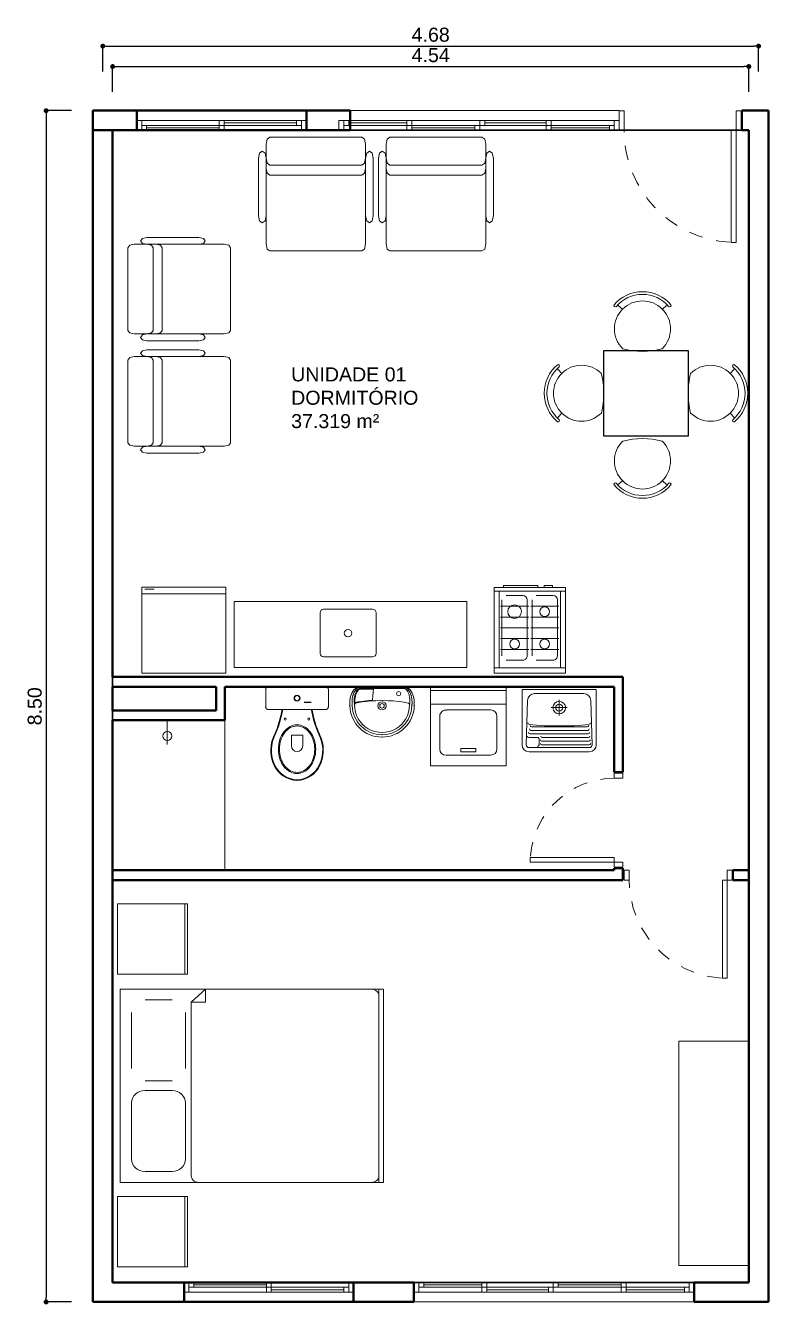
# Model space of a CAD drawing. Header units: millimetres. Extents: x 173 to 410, y -14 to 183.
# Drawn here: x 189.77 to 195.07, y 97.71 to 106.83 of the extents above; entities that cross this region are included whole.
import ezdxf

# ---------------------------------------------------------------- set-up
doc = ezdxf.new("R2010")
doc.units = ezdxf.units.MM
doc.linetypes.add('HIDDEN', pattern=[0.05, 0.025, -0.025])
doc.layers.get('0').update_dxf_attribs({"color": 4})
doc.layers.add('ar-mobiliario', color=7, linetype='Continuous')
doc.layers.add('ar-sanitarios-louças', color=7, linetype='Continuous')
for name, color, linetype, lineweight in [('ARQ Alvenaria', 201, 'Continuous', 40), ('ARQ Anotações', 2, 'Continuous', 5), ('ARQ Caixilharia', 140, 'Continuous', 9), ('ARQ Equipamento', 4, 'Continuous', 18), ('ARQ Projeções', 144, 'HIDDEN', 5), ('ARQ Visto', 152, 'Continuous', 13)]:
    doc.layers.add(name, color=color, linetype=linetype, lineweight=lineweight)
doc.layers.add('ARQ Áreas', color=7, linetype='Continuous', lineweight=30, true_color=0x0ce956, plot=False)
doc.styles.get("Standard").update_dxf_attribs({"font": 'arial.ttf'})
doc.dimstyles.new('Executivo 1-50', dxfattribs={"dimtxt": 0.1, "dimasz": 0.035, "dimexe": 0, "dimexo": 0.0625, "dimgap": 0.03, "dimtad": 1, "dimzin": 0, "dimdsep": 46, "dimtxsty": 'Standard', "dimblk": 'DOT', "dimcen": 0.09, "dimclrd": 8, "dimclre": 8, "dimadec": 0, "dimazin": 0, "dimtfac": 1, "dimtix": 1, "dimtmove": 2, "dimatfit": 3, "dimldrblk": 'DOT', "dimfxl": 0.18, "dimfxlon": 1, "dimtolj": 1, "dimtzin": 0, "dimarcsym": 0})

# ---------------------------------------------------------------- blocks, each defined once
blk = doc.blocks.new('_DOT')
at = {"color": 0, "linetype": 'ByBlock', "lineweight": -2}
blk.add_line((-0.5, 0), (-1, 0), dxfattribs=at)
at = {"color": 0, "linetype": 'ByBlock', "const_width": 0.5}
blk.add_lwpolyline([(-0.25, 0, 1), (0.25, 0, 1)], format="xyb", close=True, dxfattribs=at)
blk = doc.blocks.new('*D2737')
at = {"layer": 'ARQ Anotações', "color": 8, "lineweight": -2, "transparency": 16777216}
for p, q in [((190.3867, 106.3609), (190.3867, 106.5409)), ((190.4217, 106.5409), (194.8917, 106.5409)), ((194.9267, 106.3609), (194.9267, 106.5409))]:
    blk.add_line(p, q, dxfattribs=at)
at = {"layer": 'Defpoints', "color": 0, "transparency": 16777216}
for p in [(194.9267, 106.5409), (194.9267, 106.0361), (190.3867, 101.3211)]:
    blk.add_point(p, dxfattribs=at)
at = {"layer": 'ARQ Anotações', "color": 8, "lineweight": -2, "transparency": 16777216, "xscale": 0.035, "yscale": 0.035, "zscale": 0.035, "rotation": 180}
blk.add_blockref('_DOT', (190.3867, 106.5409), dxfattribs=at)
at = {"layer": 'ARQ Anotações', "color": 8, "lineweight": -2, "transparency": 16777216, "xscale": 0.035, "yscale": 0.035, "zscale": 0.035}
blk.add_blockref('_DOT', (194.9267, 106.5409), dxfattribs=at)
at = {"layer": 'ARQ Anotações', "color": 0, "transparency": 16777216, "insert": (192.6567, 106.6218), "char_height": 0.1, "attachment_point": 5}
blk.add_mtext('\\A1;4.54', dxfattribs=at)
blk = doc.blocks.new('Janela de correr_3')
at = {"lineweight": 13}
for p, q in [((0.4026, 0), (-0.6026, 0)), ((-0.6026, 0), (-0.6026, -0.07)), ((-0.5676, -0.07), (-0.5676, 0)), ((-0.5326, -0.035), (-0.5326, 0)), ((-0.1175, -0.07), (-0.1175, 0)), ((-0.0825, -0.07), (-0.0825, 0)), ((1.3974, 0), (0.3921, 0)), ((0.4026, -0.07), (0.4026, 0)), ((0.4026, -0.07), (0.4026, 0)), ((0.4376, -0.035), (0.4376, 0)), ((0.8772, -0.07), (0.8772, 0)), ((0.9122, -0.07), (0.9122, 0)), ((1.3624, -0.07), (1.3624, 0)), ((1.3974, -0.07), (1.3974, 0)), ((-0.6026, -0.07), (0.4026, -0.07)), ((-0.5676, -0.035), (0.4026, -0.035)), ((-0.5326, -0.0175), (-0.1175, -0.0175)), ((-0.0825, -0.0525), (0.3676, -0.0525)), ((0.3676, -0.07), (0.3676, -0.035)), ((0.3921, -0.07), (1.3974, -0.07)), ((0.4026, -0.035), (1.3624, -0.035)), ((0.4376, -0.0175), (0.8772, -0.0175)), ((0.9122, -0.0525), (1.3274, -0.0525)), ((1.3274, -0.07), (1.3274, -0.035))]:
    blk.add_line(p, q, dxfattribs=at)
blk = doc.blocks.new('Folha 82')
for p, q in [((0.4, 0.8), (0.365, 0.8)), ((0.365, 0), (0.365, 0.8)), ((0.4, 0), (0.4, 0.8)), ((-0.435, 0), (-0.4, 0)), ((-0.435, -0.14), (-0.435, 0)), ((-0.4, 0), (-0.4, -0.14)), ((0.4, 0), (0.365, 0)), ((0.435, 0), (0.4, 0)), ((0.4, 0), (0.4, -0.14)), ((0.435, -0.14), (0.435, 0)), ((-0.4, -0.14), (-0.435, -0.14)), ((0.4, -0.14), (0.435, -0.14))]:
    blk.add_line(p, q)
at = {"layer": 'ARQ Projeções'}
blk.add_arc((0.4, 0), 0.8, 93.18023, 180, dxfattribs=at)
blk = doc.blocks.new('*D2747')
at = {"layer": 'ARQ Anotações', "color": 8, "lineweight": -2, "transparency": 16777216}
for p, q in [((190.0923, 106.2261), (189.9123, 106.2261)), ((189.9123, 106.1911), (189.9123, 97.7611)), ((190.0923, 97.7261), (189.9123, 97.7261))]:
    blk.add_line(p, q, dxfattribs=at)
at = {"layer": 'Defpoints', "color": 0, "transparency": 16777216}
for p in [(190.2467, 106.2261), (189.9123, 97.7261), (190.2467, 97.7261)]:
    blk.add_point(p, dxfattribs=at)
at = {"layer": 'ARQ Anotações', "color": 8, "lineweight": -2, "transparency": 16777216, "xscale": 0.035, "yscale": 0.035, "zscale": 0.035}
for p, rotation in [((189.9123, 106.2261), 90), ((189.9123, 97.7261), 270)]:
    blk.add_blockref('_DOT', p, dxfattribs=dict(at, rotation=rotation))
at = {"layer": 'ARQ Anotações', "color": 0, "transparency": 16777216, "insert": (189.8312, 101.9761), "char_height": 0.1, "attachment_point": 5, "rotation": 90}
blk.add_mtext('\\A1;8.50', dxfattribs=at)
blk = doc.blocks.new('PSR_Double Bed', base_point=(23.0058, 28.0131))
at = {"layer": 'ar-mobiliario', "color": 8, "linetype": 'Continuous', "lineweight": 13, "true_color": 0x747474}
for p, q in [((23.0243, 29.7316), (23.0587, 29.7316)), ((23.0243, 28.1816), (23.0243, 29.7316)), ((23.0587, 29.7316), (24.9398, 29.7316)), ((23.0587, 28.1816), (23.0587, 29.7316)), ((24.4483, 29.626), (24.3427, 29.7316)), ((24.3427, 29.7316), (24.3427, 29.626)), ((24.9398, 29.7316), (24.9743, 29.7316)), ((24.9743, 28.1816), (24.9743, 29.7316)), ((24.3427, 29.626), (24.4483, 29.626)), ((24.4483, 28.2451), (24.4483, 29.626)), ((24.7904, 29.6447), (24.5904, 29.6447)), ((24.4904, 29.5447), (24.4904, 29.0947)), ((24.8904, 29.5447), (24.8904, 29.0947)), ((24.7904, 28.9947), (24.5904, 28.9947)), ((24.7904, 28.9185), (24.5904, 28.9185)), ((24.4904, 28.3685), (24.4904, 28.8185)), ((24.8904, 28.3685), (24.8904, 28.8185)), ((24.7904, 28.2685), (24.5904, 28.2685)), ((23.0243, 28.1816), (23.0587, 28.1816)), ((23.0587, 28.1816), (24.9398, 28.1816)), ((24.9398, 28.1816), (24.9743, 28.1816))]:
    blk.add_line(p, q, dxfattribs=at)
for centre, radius, start, end in [((23.1154, 29.6752), 0.0571, 90, 187.13481), ((24.5904, 28.8185), 0.1, 90, 180.00001), ((24.7904, 28.8185), 0.1, 0, 90), ((24.5904, 28.3685), 0.1, 180.00001, 270), ((24.7904, 28.3685), 0.1, 270, 0), ((23.1154, 28.238), 0.0571, 172.86513, 270), ((24.3916, 28.238), 0.0571, 270, 7.13484)]:
    blk.add_arc(centre, radius, start, end, dxfattribs=at)
blk = doc.blocks.new('Cab Base 1D-Drawer_2', base_point=(23.0058, 28.0131))
at = {"layer": 'ar-mobiliario', "color": 8, "linetype": 'Continuous', "lineweight": 13, "true_color": 0x747474}
for p, q in [((23.0058, 28.5131), (23.5058, 28.5131)), ((23.0058, 28.0131), (23.0058, 28.5131)), ((23.0058, 28.4931), (23.5058, 28.4931)), ((23.5058, 28.0131), (23.5058, 28.5131)), ((23.0058, 28.0131), (23.5058, 28.0131))]:
    blk.add_line(p, q, dxfattribs=at)
blk = doc.blocks.new('SLAB_19', base_point=(-13.1049, -3.32))
at = {"layer": 'ar-mobiliario', "color": 8, "linetype": 'Continuous', "lineweight": 13, "true_color": 0x747474, "flags": 128}
blk.add_lwpolyline([(-13.1049, -3.32), (-13.1049, -3.82), (-11.5049, -3.82), (-11.5049, -3.32)], close=True, dxfattribs=at)
blk = doc.blocks.new('Folha 72')
at = {"color": 0, "linetype": 'ByBlock', "lineweight": -2}
for p, q in [((0.35, 0.7), (0.315, 0.7)), ((0.315, 0), (0.315, 0.7)), ((0.35, 0), (0.35, 0.7)), ((-0.385, 0), (-0.35, 0)), ((-0.385, -0.07), (-0.385, 0)), ((-0.35, 0), (-0.35, -0.07)), ((0.35, 0), (0.315, 0)), ((0.385, 0), (0.35, 0)), ((0.35, 0), (0.35, -0.07)), ((0.385, -0.07), (0.385, 0)), ((-0.35, -0.07), (-0.385, -0.07)), ((0.35, -0.07), (0.385, -0.07))]:
    blk.add_line(p, q, dxfattribs=at)
at = {"layer": 'ARQ Projeções'}
blk.add_arc((0.35, 0), 0.7, 93.6334, 180, dxfattribs=at)
blk = doc.blocks.new('CP929_2')
at = {"layer": 'ARQ Equipamento', "lineweight": 13}
for p, q in [((-0.2223, -0.0272), (-0.2237, -0.035)), ((-0.2237, -0.035), (-0.2237, -0.1589)), ((-0.218, -0.0207), (-0.2223, -0.0272)), ((-0.2115, -0.0164), (-0.218, -0.0207)), ((-0.2037, -0.015), (-0.2115, -0.0164)), ((-0.2037, -0.015), (0.2037, -0.015)), ((0.2037, -0.015), (0.2115, -0.0164)), ((0.2115, -0.0164), (0.2173, -0.0207)), ((0.2173, -0.0207), (0.2216, -0.0272)), ((0.2216, -0.0272), (0.223, -0.035)), ((0.223, -0.035), (0.223, -0.1589)), ((-0.2237, -0.1589), (-0.2223, -0.1668)), ((-0.2223, -0.1668), (-0.218, -0.1732)), ((-0.218, -0.1732), (-0.2115, -0.1775)), ((-0.2115, -0.1775), (-0.2037, -0.1789)), ((-0.2037, -0.1789), (-0.0004, -0.1789)), ((-0.1027, -0.1796), (-0.1025, -0.1789)), ((0.2037, -0.1789), (-0.0004, -0.1789)), ((0.102, -0.1796), (0.1018, -0.1789)), ((0.2115, -0.1775), (0.2037, -0.1789)), ((0.2173, -0.1732), (0.2115, -0.1775)), ((0.2216, -0.1668), (0.2173, -0.1732)), ((0.223, -0.1589), (0.2216, -0.1668)), ((-0.0404, -0.4373), (-0.0404, -0.36)), ((-0.0404, -0.36), (0.0004, -0.36)), ((0.0404, -0.36), (-0.0004, -0.36)), ((0.0404, -0.4373), (0.0404, -0.36))]:
    blk.add_line(p, q, dxfattribs=at)
for centre, radius in [((-0.0004, -0.097), 0.0216), ((-0.0004, -0.097), 0.018), ((-0.0841, -0.2459), 0.00752), ((0.0841, -0.2459), 0.00752)]:
    blk.add_circle(centre, radius, dxfattribs=at)
for centre, radius, start, end in [((-0.8588, -0.0485), 0.7626, 339.69088, 350.16298), ((-0.8588, -0.0485), 0.7673, 339.69088, 350.16298), ((0.858, -0.0485), 0.7673, 189.83702, 200.30912), ((0.858, -0.0485), 0.7626, 189.83702, 200.30912), ((-26.813, 10.7236), 28.863, 337.3538, 337.51832), ((-25.3749, 10.1249), 27.3099, 337.35144, 337.52574), ((0.0469, -0.4465), 0.1784, 142.51776, 162.37842), ((0.0459, -0.4468), 0.1702, 142.51776, 162.37842), ((0.018, -0.4244), 0.142, 118.37615, 142.51776), ((0.0176, -0.4251), 0.1345, 118.37615, 142.51776), ((-0.0004, -0.3904), 0.1034, 90, 118.37615), ((-0.0004, -0.3918), 0.0966, 90, 118.37615), ((-0.0004, -0.3904), 0.1034, 61.62385, 90), ((-0.0004, -0.3918), 0.0966, 61.62385, 90), ((-0.0184, -0.4251), 0.1345, 37.48224, 61.62385), ((-0.0187, -0.4244), 0.142, 37.48224, 61.62385), ((-0.0466, -0.4468), 0.1702, 17.62158, 37.48224), ((-0.0476, -0.4465), 0.1784, 17.62158, 37.48224), ((25.3742, 10.1249), 27.3099, 202.47426, 202.64856), ((26.8123, 10.7236), 28.863, 202.48168, 202.6462), ((0.0671, -0.4681), 0.2549, 162.09039, 205.44583), ((0.0634, -0.4684), 0.2467, 161.86702, 205.76246), ((0.0924, -0.461), 0.2261, 162.37842, 180), ((0.0905, -0.461), 0.2169, 162.37842, 180), ((0, -0.4373), 0.0404, 180, 0), ((-0.0912, -0.461), 0.2169, 360, 17.62158), ((-0.0931, -0.461), 0.2261, 0, 17.62158), ((-0.0641, -0.4684), 0.2467, 334.23754, 18.13298), ((-0.0678, -0.4681), 0.2549, 334.55417, 17.90961), ((0.0924, -0.461), 0.2261, 180, 197.62158), ((0.0905, -0.461), 0.2169, 180, 197.62158), ((0.0469, -0.4754), 0.1784, 197.62158, 217.48224), ((0.0459, -0.4751), 0.1702, 197.62158, 217.48224), ((-0.0466, -0.4751), 0.1702, 322.51776, 342.37842), ((-0.0476, -0.4754), 0.1784, 322.51776, 342.37842), ((-0.0912, -0.461), 0.2169, 342.37842, 0), ((-0.0931, -0.461), 0.2261, 342.37842, 360), ((0.0079, -0.4951), 0.1898, 205.76246, 267.20811), ((0.0079, -0.4951), 0.1851, 205.76246, 267.20811), ((0.018, -0.4976), 0.142, 217.48224, 241.62385), ((0.0176, -0.4968), 0.1345, 217.48224, 241.62385), ((-0.0004, -0.5315), 0.1034, 241.62385, 270), ((-0.0004, -0.5301), 0.0966, 241.62385, 270), ((-0.0004, -0.5301), 0.0966, 270, 298.37615), ((-0.0004, -0.5315), 0.1034, 270, 298.37615), ((-0.0087, -0.4951), 0.1851, 272.79189, 334.23754), ((-0.0087, -0.4951), 0.1898, 272.79189, 334.23754), ((-0.0184, -0.4968), 0.1345, 298.37615, 322.51776), ((-0.0187, -0.4976), 0.142, 298.37615, 322.51776)]:
    blk.add_arc(centre, radius, start, end, dxfattribs=at)
for p in [(-0.2037, -0.015), (0.2037, -0.015), (-0.2237, -0.1589), (-0.1027, -0.1796), (0.102, -0.1796), (0.223, -0.1589)]:
    blk.add_point(p, dxfattribs=at)
blk = doc.blocks.new('L915')
at = {"layer": 'ARQ Equipamento', "lineweight": 13}
for p, q in [((-0.1723, 0), (-0.181, -0.0056)), ((-0.1723, 0), (0.1723, 0)), ((0.1723, 0), (0.181, -0.0056)), ((-0.2266, -0.0827), (-0.2287, -0.0979)), ((-0.2239, -0.0699), (-0.2266, -0.0827)), ((-0.2203, -0.0577), (-0.2239, -0.0699)), ((-0.2155, -0.0464), (-0.2203, -0.0577)), ((-0.2079, -0.0338), (-0.2155, -0.0464)), ((-0.2135, -0.0978), (-0.213, -0.0869)), ((-0.213, -0.0869), (-0.2107, -0.0749)), ((-0.2107, -0.0749), (-0.2081, -0.064)), ((-0.2081, -0.064), (-0.2039, -0.0501)), ((-0.2004, -0.0231), (-0.2079, -0.0338)), ((-0.2039, -0.0501), (-0.1978, -0.0382)), ((-0.1905, -0.0128), (-0.2004, -0.0231)), ((-0.1982, -0.0915), (-0.1979, -0.0843)), ((-0.1979, -0.0843), (-0.1966, -0.0746)), ((-0.1978, -0.0382), (-0.1922, -0.0287)), ((-0.1966, -0.0746), (-0.1943, -0.0606)), ((-0.1943, -0.0606), (-0.1914, -0.0502)), ((-0.192, -0.08), (-0.1932, -0.0926)), ((-0.1922, -0.0287), (-0.1846, -0.0182)), ((-0.1901, -0.0675), (-0.192, -0.08)), ((-0.1914, -0.0502), (-0.1875, -0.042)), ((-0.181, -0.0056), (-0.1905, -0.0128)), ((-0.1869, -0.0562), (-0.1901, -0.0675)), ((-0.1875, -0.042), (-0.1819, -0.0323)), ((-0.1822, -0.0458), (-0.1869, -0.0562)), ((-0.1846, -0.0182), (-0.1767, -0.0094)), ((-0.1766, -0.0361), (-0.1822, -0.0458)), ((-0.1819, -0.0323), (-0.1766, -0.0245)), ((-0.1767, -0.0094), (-0.1694, -0.0038)), ((-0.1766, -0.0245), (-0.1706, -0.0173)), ((-0.1703, -0.0257), (-0.1766, -0.0361)), ((-0.1706, -0.0173), (-0.164, -0.0134)), ((-0.1627, -0.0176), (-0.1703, -0.0257)), ((-0.1694, -0.0038), (0.1694, -0.0038)), ((-0.164, -0.0134), (0.164, -0.0134)), ((-0.1266, -0.0172), (-0.1627, -0.0176)), ((-0.0955, -0.0169), (-0.1266, -0.0172)), ((-0.0613, -0.0172), (-0.0955, -0.0169)), ((-0.071, -0.0976), (-0.0688, -0.0904)), ((-0.0688, -0.0904), (-0.0663, -0.0668)), ((-0.0663, -0.0668), (-0.0635, -0.0367)), ((-0.0635, -0.0367), (-0.0613, -0.0172)), ((0.1706, -0.0173), (0.164, -0.0134)), ((0.1767, -0.0094), (0.1694, -0.0038)), ((0.1766, -0.0245), (0.1706, -0.0173)), ((0.1819, -0.0323), (0.1766, -0.0245)), ((0.1836, -0.018), (0.1767, -0.0094)), ((0.181, -0.0056), (0.1905, -0.0128)), ((0.1875, -0.042), (0.1819, -0.0323)), ((0.1922, -0.0287), (0.1836, -0.018)), ((0.1914, -0.0502), (0.1875, -0.042)), ((0.1905, -0.0128), (0.2004, -0.0231)), ((0.1943, -0.0606), (0.1914, -0.0502)), ((0.1978, -0.0382), (0.1922, -0.0287)), ((0.1966, -0.0746), (0.1943, -0.0606)), ((0.1979, -0.0843), (0.1966, -0.0746)), ((0.2039, -0.0501), (0.1978, -0.0382)), ((0.1982, -0.0915), (0.1979, -0.0843)), ((0.2004, -0.0231), (0.2079, -0.0338)), ((0.2081, -0.064), (0.2039, -0.0501)), ((0.2079, -0.0338), (0.2155, -0.0464)), ((0.2107, -0.0749), (0.2081, -0.064)), ((0.213, -0.0869), (0.2107, -0.0749)), ((0.2135, -0.0978), (0.213, -0.0869)), ((0.2155, -0.0464), (0.2203, -0.0577)), ((0.2203, -0.0577), (0.2239, -0.0699)), ((0.2239, -0.0699), (0.2266, -0.0827)), ((0.2266, -0.0827), (0.2282, -0.0934)), ((-0.23, -0.1144), (-0.2294, -0.1036)), ((-0.23, -0.1252), (-0.23, -0.1144)), ((-0.23, -0.136), (-0.23, -0.1252)), ((-0.2282, -0.1588), (-0.23, -0.136)), ((-0.2294, -0.1036), (-0.2287, -0.0979)), ((-0.224, -0.181), (-0.2282, -0.1588)), ((-0.218, -0.2027), (-0.224, -0.181)), ((-0.214, -0.1138), (-0.2139, -0.1052)), ((-0.2139, -0.1214), (-0.214, -0.1138)), ((-0.2139, -0.1052), (-0.2135, -0.0978)), ((-0.2138, -0.1252), (-0.2139, -0.1214)), ((-0.2138, -0.1252), (-0.2138, -0.1282)), ((-0.2138, -0.1282), (-0.2132, -0.1354)), ((-0.2132, -0.1354), (-0.2114, -0.157)), ((-0.2114, -0.157), (-0.2078, -0.1774)), ((-0.2078, -0.1774), (-0.2018, -0.1973)), ((-0.1985, -0.0974), (-0.1982, -0.0915)), ((-0.1982, -0.1024), (-0.1985, -0.0974)), ((-0.1982, -0.1078), (-0.1982, -0.1024)), ((-0.1982, -0.1132), (-0.1982, -0.1078)), ((-0.1976, -0.1192), (-0.1982, -0.1132)), ((-0.197, -0.1246), (-0.1976, -0.1192)), ((-0.1964, -0.13), (-0.197, -0.1246)), ((-0.195, -0.1249), (-0.1964, -0.13)), ((-0.1933, -0.122), (-0.195, -0.1249)), ((-0.1932, -0.0926), (-0.1941, -0.1051)), ((-0.1941, -0.1051), (-0.1935, -0.1161)), ((-0.1935, -0.1161), (-0.1844, -0.1123)), ((-0.1897, -0.1184), (-0.1933, -0.122)), ((-0.1897, -0.1184), (-0.166, -0.113)), ((-0.1844, -0.1123), (-0.1734, -0.1092)), ((-0.1734, -0.1092), (-0.1609, -0.1073)), ((-0.166, -0.113), (-0.1407, -0.1087)), ((-0.1609, -0.1073), (-0.1445, -0.1048)), ((-0.1445, -0.1048), (-0.1282, -0.1026)), ((-0.1407, -0.1087), (-0.1142, -0.1053)), ((-0.1282, -0.1026), (-0.11, -0.1007)), ((-0.1142, -0.1053), (-0.0784, -0.1016)), ((-0.11, -0.1007), (-0.0946, -0.0992)), ((-0.0946, -0.0992), (-0.0779, -0.0985)), ((-0.0784, -0.1016), (-0.045, -0.1003)), ((-0.0779, -0.0985), (-0.071, -0.0976)), ((-0.045, -0.1003), (0, -0.0979)), ((0.045, -0.1003), (0, -0.0979)), ((0.0784, -0.1016), (0.045, -0.1003)), ((0.1142, -0.1053), (0.0784, -0.1016)), ((0.1407, -0.1087), (0.1142, -0.1053)), ((0.166, -0.113), (0.1407, -0.1087)), ((0.1897, -0.1184), (0.166, -0.113)), ((0.1897, -0.1184), (0.1933, -0.122)), ((0.1933, -0.122), (0.195, -0.1249)), ((0.195, -0.1249), (0.1964, -0.13)), ((0.1964, -0.13), (0.197, -0.1246)), ((0.197, -0.1246), (0.1976, -0.1192)), ((0.1976, -0.1192), (0.1982, -0.1132)), ((0.1985, -0.0974), (0.1982, -0.0915)), ((0.1982, -0.1024), (0.1985, -0.0974)), ((0.1982, -0.1078), (0.1982, -0.1024)), ((0.1982, -0.1132), (0.1982, -0.1078)), ((0.2018, -0.1973), (0.2078, -0.1774)), ((0.2078, -0.1774), (0.2114, -0.157)), ((0.2114, -0.157), (0.2132, -0.1354)), ((0.2132, -0.1354), (0.2138, -0.1282)), ((0.2139, -0.1052), (0.2135, -0.0978)), ((0.2138, -0.1252), (0.2139, -0.1214)), ((0.2138, -0.1282), (0.2138, -0.1252)), ((0.214, -0.1138), (0.2139, -0.1052)), ((0.2139, -0.1214), (0.214, -0.1138)), ((0.224, -0.181), (0.218, -0.2027)), ((0.2282, -0.1588), (0.224, -0.181)), ((0.2282, -0.0934), (0.2294, -0.1036)), ((0.23, -0.136), (0.2282, -0.1588)), ((0.2294, -0.1036), (0.23, -0.1144)), ((0.23, -0.1144), (0.23, -0.1252)), ((0.23, -0.1252), (0.23, -0.136)), ((-0.2102, -0.2231), (-0.218, -0.2027)), ((-0.2, -0.2429), (-0.2102, -0.2231)), ((-0.2018, -0.1973), (-0.1946, -0.2165)), ((-0.1886, -0.2615), (-0.2, -0.2429)), ((-0.1946, -0.2165), (-0.1856, -0.2345)), ((-0.1754, -0.2783), (-0.1886, -0.2615)), ((-0.1856, -0.2345), (-0.1748, -0.2519)), ((-0.1748, -0.2519), (-0.1621, -0.2675)), ((-0.1621, -0.2675), (-0.1483, -0.2825)), ((0.1483, -0.2825), (0.1621, -0.2675)), ((0.1621, -0.2675), (0.1748, -0.2519)), ((0.1748, -0.2519), (0.1856, -0.2345)), ((0.1886, -0.2615), (0.1754, -0.2783)), ((0.1856, -0.2345), (0.1946, -0.2165)), ((0.2, -0.2429), (0.1886, -0.2615)), ((0.1946, -0.2165), (0.2018, -0.1973)), ((0.2102, -0.2231), (0.2, -0.2429)), ((0.218, -0.2027), (0.2102, -0.2231)), ((-0.1603, -0.2945), (-0.1754, -0.2783)), ((-0.1441, -0.309), (-0.1603, -0.2945)), ((-0.1483, -0.2825), (-0.1333, -0.2957)), ((-0.1267, -0.3216), (-0.1441, -0.309)), ((-0.1333, -0.2957), (-0.1171, -0.3078)), ((-0.1081, -0.333), (-0.1267, -0.3216)), ((-0.1171, -0.3078), (-0.0997, -0.318)), ((-0.0883, -0.342), (-0.1081, -0.333)), ((-0.0997, -0.318), (-0.0817, -0.327)), ((-0.0673, -0.3498), (-0.0883, -0.342)), ((-0.0817, -0.327), (-0.0625, -0.3336)), ((-0.0456, -0.3552), (-0.0673, -0.3498)), ((-0.0625, -0.3336), (-0.042, -0.339)), ((-0.0234, -0.3588), (-0.0456, -0.3552)), ((-0.042, -0.339), (-0.0216, -0.342)), ((0, -0.36), (-0.0234, -0.3588)), ((-0.0216, -0.342), (0, -0.3432)), ((0, -0.3432), (0.0216, -0.342)), ((0.0228, -0.3588), (0, -0.36)), ((0.0216, -0.342), (0.042, -0.339)), ((0.0456, -0.3552), (0.0228, -0.3588)), ((0.042, -0.339), (0.0625, -0.3336)), ((0.0673, -0.3498), (0.0456, -0.3552)), ((0.0625, -0.3336), (0.0817, -0.327)), ((0.0877, -0.342), (0.0673, -0.3498)), ((0.0817, -0.327), (0.0997, -0.318)), ((0.1075, -0.333), (0.0877, -0.342)), ((0.0997, -0.318), (0.1171, -0.3078)), ((0.1267, -0.3216), (0.1075, -0.333)), ((0.1171, -0.3078), (0.1333, -0.2957)), ((0.1441, -0.309), (0.1267, -0.3216)), ((0.1333, -0.2957), (0.1483, -0.2825)), ((0.1603, -0.2945), (0.1441, -0.309)), ((0.1754, -0.2783), (0.1603, -0.2945))]:
    blk.add_line(p, q, dxfattribs=at)
for centre, radius in [((0.1185, -0.0494), 0.0151), ((0, -0.1367), 0.0295), ((0, -0.1367), 0.0161)]:
    blk.add_circle(centre, radius, dxfattribs=at)
blk.add_arc((0, -0.13), 0.1964, 180, 360, dxfattribs=at)
for p in [(-0.2081, -0.064), (-0.1979, -0.0843), (-0.1766, -0.0361), (0.1979, -0.0843), (0.2081, -0.064), (-0.23, -0.136), (-0.2132, -0.1354), (-0.1964, -0.13), (-0.1844, -0.1123), (-0.071, -0.0976), (0.1964, -0.13), (0.2132, -0.1354), (0.23, -0.136), (0, -0.3432), (0, -0.36)]:
    blk.add_point(p, dxfattribs=at)
blk = doc.blocks.new('Folha 62')
at = {"lineweight": -2}
for p, q in [((0.3, 0.6), (0.265, 0.6)), ((0.265, 0), (0.265, 0.6)), ((0.3, 0), (0.3, 0.6)), ((-0.335, 0), (-0.3, 0)), ((-0.335, -0.06), (-0.335, 0)), ((-0.3, 0), (-0.3, -0.06)), ((0.3, 0), (0.265, 0)), ((0.335, 0), (0.3, 0)), ((0.3, 0), (0.3, -0.06)), ((0.335, -0.06), (0.335, 0)), ((-0.3, -0.06), (-0.335, -0.06)), ((0.3, -0.06), (0.335, -0.06))]:
    blk.add_line(p, q, dxfattribs=at)
at = {"layer": 'ARQ Projeções'}
blk.add_arc((0.3, 0), 0.6, 94.23692, 180, dxfattribs=at)
blk = doc.blocks.new('chuveiro')
at = {"linetype": 'ByBlock', "lineweight": -2}
blk.add_line((0, 0), (0, -172), dxfattribs=at)
blk.add_circle((0, -112.2), 32.4, dxfattribs=at)
blk = doc.blocks.new('PSR_Tanque 25L', base_point=(23.0058, 28.0131))
at = {"layer": 'ar-sanitarios-louças', "color": 8, "linetype": 'Continuous', "lineweight": 13, "true_color": 0x747474}
for p, q in [((22.871, 28.4079), (23.401, 28.4079)), ((22.871, 28.4079), (22.871, 28.0129)), ((22.961, 28.3779), (23.311, 28.3779)), ((23.1942, 28.4079), (23.2477, 28.4079)), ((23.401, 28.4079), (23.401, 28.0129)), ((22.911, 28.3279), (22.901, 28.0129)), ((23.1358, 28.2779), (23.1358, 28.3341)), ((23.361, 28.3279), (23.371, 28.0129)), ((23.1358, 28.2779), (23.0796, 28.2779)), ((23.1358, 28.2779), (23.192, 28.2779)), ((23.1358, 28.2779), (23.1358, 28.2217)), ((22.9316, 28.1154), (23.1358, 28.1154)), ((22.9351, 28.1409), (23.1358, 28.1409)), ((23.3334, 28.1409), (23.1358, 28.1409)), ((23.3385, 28.1154), (23.1358, 28.1154)), ((22.9206, 28.0134), (23.1358, 28.0134)), ((22.9234, 28.0389), (23.1358, 28.0389)), ((22.9261, 28.0644), (23.1358, 28.0644)), ((22.9289, 28.0899), (23.1358, 28.0899)), ((23.3458, 28.0899), (23.1358, 28.0899)), ((23.2568, 28.0644), (23.1358, 28.0644)), ((23.2585, 28.0389), (23.1358, 28.0389)), ((23.2602, 28.0134), (23.1358, 28.0134)), ((23.2795, 28.0115), (23.2795, 28.0544)), ((23.2895, 28.0644), (23.3513, 28.0644)), ((23.351, 27.9929), (22.921, 27.9929)), ((23.351, 27.9629), (22.921, 27.9629))]:
    blk.add_line(p, q, dxfattribs=at)
for radius in [0.0452, 0.025]:
    blk.add_circle((23.1358, 28.2779), radius, dxfattribs=at)
for centre, radius, start, end in [((22.961, 28.3279), 0.05, 90, 180.00001), ((23.311, 28.3279), 0.05, 0, 90), ((22.9218, 28.1692), 0.01, 180.00001, 270), ((22.9316, 28.1254), 0.01, 180.00001, 270), ((23.0945, 29.4021), 1.2549, 262.08706, 271.89098), ((22.9351, 28.1509), 0.01, 180.00001, 270), ((23.1774, 29.4021), 1.2549, 268.10902, 277.91294), ((23.3334, 28.1509), 0.01, 270, 0), ((23.3385, 28.1254), 0.01, 270, 0), ((23.3501, 28.1692), 0.01, 270, 0), ((22.921, 28.0129), 0.05, 180.00001, 270), ((22.921, 28.0129), 0.02, 178.67178, 270), ((22.9206, 28.0229), 0.01, 180.00001, 270), ((22.9234, 28.0489), 0.01, 180.00001, 270), ((22.9261, 28.0744), 0.01, 180.00001, 270), ((22.9289, 28.0999), 0.01, 180.00001, 270), ((23.2568, 28.0744), 0.01, 270, 0), ((23.2585, 28.0489), 0.01, 270, 0), ((23.2602, 28.0229), 0.01, 270, 0), ((23.2895, 28.0544), 0.01, 90, 180.00001), ((23.3458, 28.0999), 0.01, 270, 0), ((23.351, 28.0129), 0.05, 270, 0), ((23.351, 28.0124), 0.02, 270, 1.32823), ((23.3513, 28.0744), 0.01, 270, 0), ((23.2895, 28.0115), 0.01, 180.00001, 270)]:
    blk.add_arc(centre, radius, start, end, dxfattribs=at)
blk = doc.blocks.new('PSN_WasherDryer Vert', base_point=(23.006, 28.013))
at = {"layer": 'ar-mobiliario', "color": 8, "linetype": 'Continuous', "lineweight": 13, "true_color": 0x747474}
for p, q in [((23.615, 28.673), (23.006, 28.673)), ((23.006, 28.673), (23.006, 28.013)), ((23.615, 28.013), (23.615, 28.673)), ((23.131, 28.583), (23.49, 28.583)), ((23.37, 28.554), (23.25, 28.554)), ((23.25, 28.554), (23.25, 28.527)), ((23.37, 28.554), (23.37, 28.527)), ((23.081, 28.532), (23.081, 28.251)), ((23.37, 28.527), (23.25, 28.527)), ((23.54, 28.532), (23.54, 28.254)), ((23.006, 28.153), (23.615, 28.153)), ((23.136, 28.203), (23.49, 28.203)), ((23.006, 28.04), (23.615, 28.04)), ((23.006, 28.013), (23.615, 28.013))]:
    blk.add_line(p, q, dxfattribs=at)
for centre, radius, start, end in [((23.131, 28.532), 0.0508, 90, 180), ((23.49, 28.532), 0.0508, 360, 90), ((23.131, 28.254), 0.0509, 183.5763, 274.7637), ((23.49, 28.254), 0.0508, 270, 0)]:
    blk.add_arc(centre, radius, start, end, dxfattribs=at)
blk = doc.blocks.new('PSR_cuba cozinha', base_point=(23.0058, 28.0131))
at = {"layer": 'ar-sanitarios-louças', "color": 8, "linetype": 'Continuous', "lineweight": 13, "true_color": 0x747474}
for p, q in [((23.1098, 28.5687), (23.4098, 28.5687)), ((23.0848, 28.5437), (23.0848, 28.3372)), ((23.4348, 28.5437), (23.4348, 28.1937)), ((23.0848, 28.1937), (23.0848, 28.3372)), ((23.1098, 28.1687), (23.4098, 28.1687))]:
    blk.add_line(p, q, dxfattribs=at)
blk.add_circle((23.2598, 28.3687), 0.0269, dxfattribs=at)
for centre, start, end in [((23.1098, 28.5437), 90, 180.00001), ((23.4098, 28.5437), 0, 90), ((23.1098, 28.1937), 180.00001, 270), ((23.4098, 28.1937), 270, 0)]:
    blk.add_arc(centre, 0.025, start, end, dxfattribs=at)
blk = doc.blocks.new('PSR_Fridge 1Door', base_point=(23.0058, 28.0131))
at = {"layer": 'ar-mobiliario', "color": 8, "linetype": 'Continuous', "lineweight": 13, "true_color": 0x747474}
for p, q in [((23.0058, 28.6608), (23.0058, 28.0131)), ((23.0058, 28.6608), (23.717, 28.6608)), ((23.717, 28.0131), (23.717, 28.6608)), ((23.0058, 28.0639), (23.717, 28.0639)), ((23.6123, 28.028), (23.6933, 28.028)), ((23.0058, 28.0131), (23.717, 28.0131))]:
    blk.add_line(p, q, dxfattribs=at)
blk = doc.blocks.new('PSR_Fogão4 bocas', base_point=(23.0058, 28.0131))
at = {"layer": 'ar-mobiliario', "color": 8, "linetype": 'Continuous', "lineweight": 13, "true_color": 0x747474}
for p, q in [((23.0058, 28.6227), (23.5158, 28.6227)), ((23.0058, 28.6227), (23.0058, 28.0131)), ((23.0058, 28.5846), (23.5158, 28.5846)), ((23.0429, 28.5846), (23.0429, 28.0385)), ((23.4787, 28.5846), (23.4787, 28.0385)), ((23.5158, 28.0131), (23.5158, 28.6227)), ((23.0643, 28.5007), (23.0643, 28.0989)), ((23.0943, 28.5307), (23.1545, 28.5307)), ((23.2147, 28.5307), (23.1545, 28.5307)), ((23.2447, 28.5007), (23.2447, 28.0989)), ((23.2797, 28.5007), (23.2797, 28.0989)), ((23.3097, 28.5307), (23.3699, 28.5307)), ((23.4301, 28.5307), (23.3699, 28.5307)), ((23.4601, 28.5007), (23.4601, 28.0989)), ((23.0539, 28.4537), (23.2547, 28.4537)), ((23.2692, 28.4537), (23.4701, 28.4537)), ((23.0539, 28.3768), (23.2547, 28.3768)), ((23.0539, 28.2998), (23.2547, 28.2998)), ((23.2692, 28.3768), (23.4701, 28.3768)), ((23.2692, 28.2998), (23.4701, 28.2998)), ((23.0539, 28.2228), (23.2547, 28.2228)), ((23.2692, 28.2228), (23.4701, 28.2228)), ((23.0539, 28.1459), (23.2547, 28.1459)), ((23.2692, 28.1459), (23.4701, 28.1459)), ((23.0058, 28.0385), (23.5158, 28.0385)), ((23.0058, 28.0131), (23.5158, 28.0131)), ((23.0943, 28.0689), (23.1545, 28.0689)), ((23.0992, 27.9977), (23.0992, 28.0131)), ((23.2147, 28.0689), (23.1545, 28.0689)), ((23.1591, 28.0131), (23.1591, 27.9977)), ((23.2037, 27.9977), (23.2037, 28.0131)), ((23.3097, 28.0689), (23.3699, 28.0689)), ((23.4301, 28.0689), (23.3699, 28.0689)), ((23.4488, 27.9977), (23.4488, 28.0131)), ((23.0992, 27.9977), (23.1591, 27.9977)), ((23.4488, 27.9977), (23.2037, 27.9977))]:
    blk.add_line(p, q, dxfattribs=at)
for centre, radius in [((23.1545, 28.4153), 0.035), ((23.3699, 28.4152), 0.035), ((23.1545, 28.1844), 0.035), ((23.3699, 28.1843), 0.0487)]:
    blk.add_circle(centre, radius, dxfattribs=at)
for centre, start, end in [((23.0943, 28.5007), 90, 180.00001), ((23.3097, 28.5007), 90, 180.00001), ((23.0943, 28.0989), 180.00001, 270), ((23.3097, 28.0989), 180.00001, 270)]:
    blk.add_arc(centre, 0.03, start, end, dxfattribs=at)
blk = doc.blocks.new('Janela de correr')
for p, q in [((0.605, 0), (-0.605, 0)), ((-0.605, 0), (-0.605, -0.07)), ((-0.57, -0.07), (-0.57, 0)), ((-0.535, -0.035), (-0.535, 0)), ((-0.0175, -0.07), (-0.0175, 0)), ((0.0175, -0.07), (0.0175, 0)), ((0.57, -0.07), (0.57, 0)), ((0.605, -0.07), (0.605, 0)), ((-0.605, -0.07), (0.605, -0.07)), ((-0.57, -0.035), (0.57, -0.035)), ((-0.535, -0.0175), (-0.0175, -0.0175)), ((0.0175, -0.0525), (0.535, -0.0525)), ((0.535, -0.07), (0.535, -0.035))]:
    blk.add_line(p, q)
blk = doc.blocks.new('PSN_LoveSeat Basic', base_point=(23.0058, 28.0131))
at = {"layer": 'ar-mobiliario', "color": 8, "linetype": 'Continuous', "lineweight": 13, "true_color": 0x747474}
for p, q in [((23.0058, 28.7759), (23.0199, 28.8117)), ((23.0058, 28.0631), (23.0058, 28.7759)), ((23.0199, 28.8117), (23.0558, 28.8259)), ((23.0558, 28.8259), (24.2765, 28.8259)), ((24.3124, 28.8117), (24.2765, 28.8259)), ((24.3265, 28.7759), (24.3124, 28.8117)), ((24.3265, 28.0631), (24.3265, 28.7759)), ((22.9042, 28.5759), (22.9183, 28.6117)), ((22.9042, 28.5759), (22.9042, 28.1631)), ((22.9183, 28.6117), (22.9542, 28.6259)), ((22.99, 28.6117), (22.9542, 28.6259)), ((23.0058, 28.5759), (22.99, 28.6117)), ((24.3265, 28.5759), (24.3407, 28.6117)), ((24.3407, 28.6117), (24.3781, 28.6259)), ((24.414, 28.6117), (24.3781, 28.6259)), ((24.4281, 28.5759), (24.414, 28.6117)), ((24.4281, 28.5759), (24.4281, 28.1631)), ((23.0058, 28.2354), (23.0199, 28.2713)), ((23.0058, 28.1631), (23.0199, 28.1989)), ((23.0199, 28.2713), (23.0558, 28.2854)), ((23.0199, 28.1989), (23.0558, 28.2131)), ((23.0558, 28.2854), (24.2765, 28.2854)), ((23.0558, 28.2131), (24.2765, 28.2131)), ((24.3124, 28.2713), (24.2765, 28.2854)), ((24.3124, 28.1989), (24.2765, 28.2131)), ((24.3265, 28.2354), (24.3124, 28.2713)), ((24.3265, 28.1631), (24.3124, 28.1989)), ((22.9042, 28.1631), (22.9183, 28.1272)), ((22.9183, 28.1272), (22.9542, 28.1131)), ((22.99, 28.1272), (22.9542, 28.1131)), ((23.0058, 28.1631), (22.99, 28.1272)), ((24.3265, 28.1631), (24.3407, 28.1272)), ((24.3407, 28.1272), (24.3781, 28.1131)), ((24.414, 28.1272), (24.3781, 28.1131)), ((24.4281, 28.1631), (24.414, 28.1272)), ((23.0058, 28.0631), (23.0199, 28.0272)), ((23.0199, 28.0272), (23.0558, 28.0131)), ((23.0558, 28.0131), (24.2765, 28.0131)), ((24.3124, 28.0272), (24.2765, 28.0131)), ((24.3265, 28.0631), (24.3124, 28.0272))]:
    blk.add_line(p, q, dxfattribs=at)
blk = doc.blocks.new('PSR_Chair Round', base_point=(23.0058, 28.0131))
at = {"layer": 'ar-mobiliario', "color": 8, "linetype": 'Continuous', "lineweight": 13, "true_color": 0x747474}
for p, q in [((22.8334, 27.5448), (22.8641, 27.572)), ((23.1782, 27.5448), (23.1475, 27.572))]:
    blk.add_line(p, q, dxfattribs=at)
for centre, radius, start, end in [((23.0058, 27.7131), 0.2, 135, 45), ((23.0058, 27.328), 0.5451, 74.96428, 105.03572), ((22.8113, 27.5464), 0.00983, 52.40544, 207.84842), ((23.2003, 27.5464), 0.00983, 332.15158, 127.59456), ((23.0058, 27.7131), 0.2658, 220.12698, 319.87303), ((23.0058, 27.7131), 0.2465, 220.12698, 319.87303)]:
    blk.add_arc(centre, radius, start, end, dxfattribs=at)
blk = doc.blocks.new('*D2752')
at = {"layer": 'ARQ Anotações', "color": 8, "lineweight": -2, "transparency": 16777216}
for p, q in [((190.3167, 106.5065), (190.3167, 106.6865)), ((190.3517, 106.6865), (194.9617, 106.6865)), ((194.9967, 106.5065), (194.9967, 106.6865))]:
    blk.add_line(p, q, dxfattribs=at)
at = {"layer": 'Defpoints', "color": 0, "transparency": 16777216}
for p in [(194.9967, 106.6865), (190.3167, 106.2275), (194.9967, 106.2261)]:
    blk.add_point(p, dxfattribs=at)
at = {"layer": 'ARQ Anotações', "color": 8, "lineweight": -2, "transparency": 16777216, "xscale": 0.035, "yscale": 0.035, "zscale": 0.035, "rotation": 180}
blk.add_blockref('_DOT', (190.3167, 106.6865), dxfattribs=at)
at = {"layer": 'ARQ Anotações', "color": 8, "lineweight": -2, "transparency": 16777216, "xscale": 0.035, "yscale": 0.035, "zscale": 0.035}
blk.add_blockref('_DOT', (194.9967, 106.6865), dxfattribs=at)
at = {"layer": 'ARQ Anotações', "color": 0, "transparency": 16777216, "insert": (192.6567, 106.7675), "char_height": 0.1, "attachment_point": 5}
blk.add_mtext('\\A1;4.68', dxfattribs=at)

msp = doc.modelspace()

# ---------------------------------------------------------------- linework, layer by layer
for p, q in [((193.0268, 102.1061), (193.0268, 102.1061)), ((191.7527, 102.0061), (191.8027, 102.0061))]:
    msp.add_line(p, q)
at = {"layer": 'ar-mobiliario', "linetype": 'Continuous'}
for p, q in [((193.893, 104.5153), (194.493, 104.5153)), ((193.8931, 103.9042), (193.893, 104.5153)), ((193.893, 104.5153), (194.493, 104.5153)), ((193.8931, 103.9042), (193.893, 104.5153)), ((194.493, 104.5153), (194.4931, 103.9042)), ((194.493, 104.5153), (194.4931, 103.9042)), ((194.4931, 103.9042), (193.8931, 103.9042)), ((194.4931, 103.9042), (193.8931, 103.9042))]:
    msp.add_line(p, q, dxfattribs=at)
at = {"layer": 'ar-sanitarios-louças', "color": 8, "linetype": 'Continuous', "lineweight": 13, "true_color": 0x747474, "flags": 128}
msp.add_lwpolyline([(192.9136, 102.2532), (192.9136, 102.7232), (191.2544, 102.7232), (191.2544, 102.2532)], close=True, dxfattribs=at)
at = {"layer": 'ARQ Alvenaria'}
for p, q in [((190.2467, 106.2261), (190.2467, 102.0511)), ((192.0817, 106.2261), (190.2467, 106.2261)), ((190.5592, 106.0861), (190.5592, 106.2261)), ((191.7692, 106.0861), (191.7692, 106.2261)), ((195.0667, 106.2261), (194.8767, 106.2261)), ((194.8767, 106.0861), (194.8767, 106.2261)), ((195.0667, 97.7261), (195.0667, 106.2261)), ((190.3867, 106.0861), (190.2467, 106.0861)), ((194.9267, 106.0861), (194.8767, 106.0861)), ((194.9267, 97.8661), (194.9267, 106.0861)), ((190.3867, 102.1161), (191.1267, 102.1161)), ((191.1267, 102.1161), (191.1267, 101.9461)), ((191.1867, 102.1161), (193.9667, 102.1161)), ((191.1867, 101.8761), (191.1867, 102.1161)), ((193.9667, 101.5061), (193.9667, 102.1161)), ((194.0268, 101.5061), (194.0268, 102.1861)), ((190.2467, 102.0511), (190.2467, 97.7261)), ((191.1267, 101.9461), (190.3867, 101.9461)), ((194.0268, 101.5061), (193.9667, 101.5061)), ((190.3867, 100.8061), (192.8739, 100.8061)), ((190.3867, 100.7361), (194.0267, 100.7361)), ((192.0567, 100.8061), (193.9667, 100.8061)), ((192.9639, 100.8061), (192.8739, 100.8061)), ((192.8739, 100.8061), (192.8739, 100.8061)), ((192.9639, 100.8061), (192.9639, 100.8061)), ((194.0267, 100.8211), (193.9667, 100.8211)), ((193.9667, 100.8061), (193.9667, 100.8211)), ((194.0267, 100.8211), (194.0267, 100.8061)), ((194.0267, 100.7361), (194.0267, 100.8061)), ((194.0267, 100.7361), (194.0267, 100.8061)), ((194.8126, 100.8061), (194.9267, 100.8061)), ((194.8126, 100.7361), (194.8126, 100.8061)), ((194.9267, 100.7361), (194.8126, 100.7361)), ((194.9267, 100.8061), (194.9239, 100.8061)), ((190.8967, 97.8661), (190.8967, 97.7261)), ((192.1067, 97.8661), (192.1067, 97.7261)), ((194.5367, 97.7261), (194.5367, 97.8661)), ((194.5367, 97.8661), (194.9267, 97.8661)), ((190.2467, 97.7261), (192.5367, 97.7261)), ((194.5367, 97.7261), (195.0667, 97.7261))]:
    msp.add_line(p, q, dxfattribs=at)
for points in [[(194.0268, 102.1861), (190.3867, 102.1861), (190.3867, 106.0861), (192.0817, 106.0861), (192.0817, 106.2261)], [(190.3867, 102.1861), (190.3867, 106.0861), (190.7867, 106.0861)], [(190.3867, 101.9461), (190.3867, 102.1161)], [(190.3867, 101.7222), (190.3867, 101.8761)], [(190.3867, 101.3122), (190.3867, 101.8761), (191.1867, 101.8761)], [(190.3867, 101.6322), (190.3867, 101.7822)], [(190.3867, 101.6322), (190.3867, 101.7822)], [(190.3867, 101.3122), (190.3867, 101.5422)], [(190.3867, 101.4111), (190.3867, 101.3122)], [(190.3867, 101.4111), (190.3867, 101.3122)], [(190.7867, 97.8661), (190.3867, 97.8661), (190.3867, 101.3111)], [(192.5367, 97.7261), (192.5367, 97.8661), (190.3867, 97.8661), (190.3867, 101.3111)]]:
    msp.add_lwpolyline(points, dxfattribs=at)
at = {"layer": 'ARQ Caixilharia'}
msp.add_line((194.5367, 97.7261), (192.5367, 97.7261), dxfattribs=at)
at = {"layer": 'ARQ Visto'}
for p, q in [((190.5592, 106.2261), (191.7692, 106.2261)), ((192.0817, 106.2261), (194.0017, 106.2261)), ((190.8967, 97.7261), (192.1067, 97.7261))]:
    msp.add_line(p, q, dxfattribs=at)
msp.add_lwpolyline([(191.1867, 100.8061), (191.1867, 102.1161)], dxfattribs=at)
at = {"layer": 'ARQ Áreas'}
msp.add_lwpolyline([(190.3867, 106.0861), (194.9267, 106.0861), (194.9267, 97.8661), (190.3867, 97.8661)], close=True, dxfattribs=at)

# ---------------------------------------------------------------- block references
at = {"layer": 'ar-mobiliario', "color": 8, "linetype": 'Continuous', "lineweight": 13, "true_color": 0x747474}
for name, p, xscale, yscale, rotation in [('PSN_LoveSeat Basic', (192.1921, 106.0376), 0.5377073775714882, 1.000022234245399, 179.9989906931513), ('PSN_LoveSeat Basic', (193.0494, 106.0376), 0.5377073775714882, 1.000022234245399, 179.9989906931513), ('PSR_Fridge 1Door', (191.1956, 102.8271), 0.8436445457894725, 0.9477981698819252, 179.9989906931511), ('PSN_WasherDryer Vert', (192.6553, 102.1112), -0.8858267607056385, 0.8484848484848486, 180.0009906931514), ('PSR_Double Bed', (192.3385, 98.4296), -0.9641025884146734, 0.8895339473340169, 359.9999906931516)]:
    msp.add_blockref(name, p, dxfattribs=dict(at, xscale=xscale, yscale=yscale, rotation=rotation))
at = {"layer": 'ar-mobiliario', "color": 8, "linetype": 'Continuous', "lineweight": 13, "true_color": 0x747474, "xscale": -0.4839366398143379, "yscale": 0.9000200108208591, "zscale": 0.9, "rotation": 270.0010093068484}
for p in [(190.4963, 104.6332), (190.4963, 103.832)]:
    msp.add_blockref('PSN_LoveSeat Basic', p, dxfattribs=at)
at = {"layer": 'ar-mobiliario', "color": 8, "linetype": 'Continuous', "lineweight": 13, "true_color": 0x747474}
for name, p, rotation in [('PSR_Chair Round', (194.168, 104.3687), 180.0009708751224), ('PSR_Chair Round', (194.3531, 104.2098), 89.99899029170716), ('PSR_Fogão4 bocas', (193.6193, 102.8228), 179.9989906931511)]:
    msp.add_blockref(name, p, dxfattribs=dict(at, rotation=rotation))
at = {"layer": 'ar-mobiliario', "color": 8, "linetype": 'Continuous', "lineweight": 13, "true_color": 0x747474, "xscale": -1}
for name, p, rotation in [('PSR_Chair Round', (194.033, 104.2098), 270.0010097082928), ('PSR_Chair Round', (194.168, 104.0266), 0.001009708292736278), ('Cab Base 1D-Drawer_2', (190.4219, 100.0659), 270.0000093068485), ('SLAB_19', (194.9267, 97.9871), 270), ('Cab Base 1D-Drawer_2', (190.4219, 97.9778), 270.0000093068485)]:
    msp.add_blockref(name, p, dxfattribs=dict(at, rotation=rotation))
at = {"layer": 'ar-sanitarios-louças', "color": 8, "linetype": 'Continuous', "lineweight": 13, "true_color": 0x747474}
for name, p, xscale, rotation in [('PSR_cuba cozinha', (192.4228, 102.2518), 0.9714285466135772, 89.99979804339122), ('PSR_Tanque 25L', (193.7035, 101.702), -1, 359.9998180792157)]:
    msp.add_blockref(name, p, dxfattribs=dict(at, xscale=xscale, rotation=rotation))
at = {"layer": 'ARQ Caixilharia', "xscale": -1}
for name, p, rotation in [('Folha 82', (194.4367, 106.0857), 180), ('Folha 62', (193.9667, 101.1632), 90), ('Folha 72', (194.4234, 100.7361), 180)]:
    msp.add_blockref(name, p, dxfattribs=dict(at, rotation=rotation))
msp.add_blockref('Janela de correr', (191.1642, 106.1561), dxfattribs=at)
at = {"layer": 'ARQ Caixilharia'}
msp.add_blockref('Janela de correr_3', (192.6044, 106.1561), dxfattribs=at)
at = {"layer": 'ARQ Caixilharia', "rotation": 180}
for name, p in [('Janela de correr', (191.5017, 97.7961)), ('Janela de correr_3', (193.9341, 97.7961))]:
    msp.add_blockref(name, p, dxfattribs=at)
at = {"layer": 'ARQ Equipamento', "xscale": -1, "rotation": 359.9999780290392}
msp.add_blockref('CP929_2', (191.7027, 102.1311), dxfattribs=at)
at = {"layer": 'ARQ Equipamento', "rotation": 4.989150760996096e-05}
msp.add_blockref('L915', (192.3094, 102.1161), dxfattribs=at)
at = {"layer": 'ARQ Equipamento', "xscale": 0.001, "yscale": 0.001, "zscale": 0.001}
msp.add_blockref('chuveiro', (190.7768, 101.8761), dxfattribs=at)

# ---------------------------------------------------------------- texts
at = {"layer": 'ARQ Anotações', "insert": (192.1148, 104.177), "char_height": 0.1, "attachment_point": 5}
msp.add_mtext('\\pxql;UNIDADE 01\\PDORMITÓRIO\\P37.319 m²', dxfattribs=at)

# ---------------------------------------------------------------- dimensions: what is measured, and where the dimension line sits
at = {"layer": 'ARQ Anotações'}
for base, p1, p2, picture, middle in [((194.9967, 106.6865), (190.3167, 106.2275), (194.9967, 106.2261), '*D2752', (192.6567, 106.7675)), ((194.9267, 106.5409), (190.3867, 101.3211), (194.9267, 106.0361), '*D2737', (192.6567, 106.6218))]:
    dim = msp.add_linear_dim(base=base, p1=p1, p2=p2, dimstyle='Executivo 1-50', dxfattribs=at)
    dim.commit()
    dim.dimension.update_dxf_attribs({"geometry": picture, "text_midpoint": middle})
dim = msp.add_linear_dim(base=(189.9123, 97.7261), p1=(190.2467, 106.2261), p2=(190.2467, 97.7261), angle=90, dimstyle='Executivo 1-50', dxfattribs=at)
dim.commit()
dim.dimension.update_dxf_attribs({"geometry": '*D2747', "text_midpoint": (189.8312, 101.9761)})

doc.saveas('drawing.dxf')
